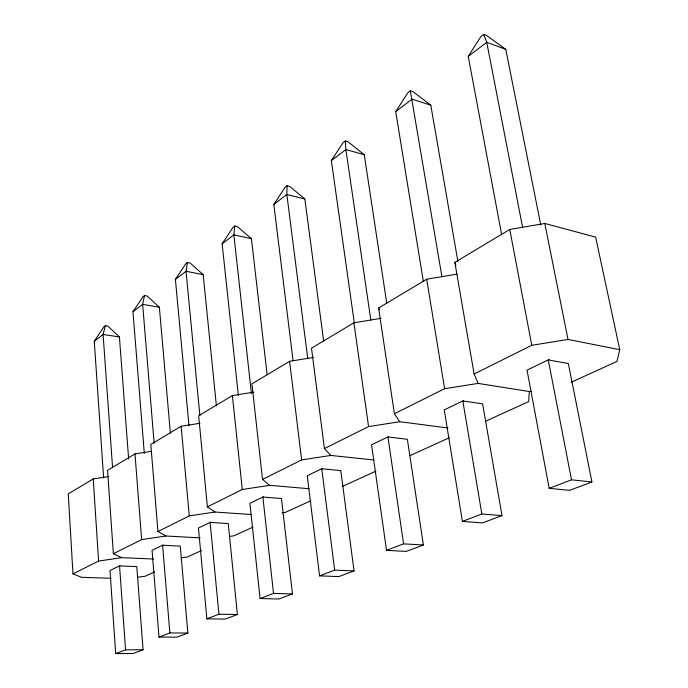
<?xml version="1.0" encoding="UTF-8"?>
<svg xmlns="http://www.w3.org/2000/svg" width="688" height="688" viewBox="0 0 688 688"><rect width="100%" height="100%" fill="white"/><g stroke="black" fill="none" stroke-linecap="round" stroke-linejoin="round"><path stroke-width="1.03" d="M323.687 341.411L304.836 198.952L289.786 186.474L287.042 185.786L286.853 194.515L307.768 358.844M531.368 391.3L529.27 391.549L528.728 401.586L485.289 421.357M267.15 374.771L251.43 238.702L237.412 226.653L234.737 226.051L233.86 234.875L251.43 393.665M216.393 405.825L203.175 274.615L190.069 262.971L187.454 262.446L186.035 271.296L199.873 415.578M170.383 433.13L159.367 307.226L147.069 295.96L144.514 295.505L142.64 304.345L154.146 443.235M529.27 391.549L478.143 383.397L474.109 374.014L454.837 262.352L509.765 229.457L544.784 223.462L595.645 237.136L619.742 349.676L616.964 361.415L571.289 382.21M128.647 459.016L119.411 336.965L107.827 326.06L105.341 325.665L103.097 334.454L112.548 467.298M501.681 234.849L468.244 56.382L480.869 36.567L483.69 34.4L486.597 35.492L505.792 49.364L540.777 225.045M423.369 281.547L395.712 111.611L407.846 92.785L410.34 90.868L413.196 91.796L430.8 105.187L457.933 261.603M354.294 322.732L331.341 160.639L343.011 142.7L345.23 140.988L348.033 141.788L364.262 154.714L386.759 303.227M293.054 360.521L273.824 204.439L285.056 187.317L287.042 185.786M238.366 395.531L222.129 243.81L232.94 227.436L234.737 226.051M188.942 425.356L175.406 279.388L185.829 263.702L187.454 262.446M144.308 453.444L132.973 311.707L143.035 296.648L144.514 295.505M103.647 478.057L94.265 341.179L103.991 326.705L105.341 325.665M94.265 341.179L103.097 334.454L119.411 336.965M132.973 311.707L142.64 304.345L159.367 307.226M175.406 279.388L186.035 271.296L203.175 274.615M222.129 243.81L233.86 234.875L251.43 238.702M273.824 204.439L286.853 194.515L304.836 198.952M331.341 160.639L345.883 149.563L364.262 154.714M395.712 111.611L412.06 99.167L430.8 105.187M468.244 56.382L486.743 42.295L505.792 49.364M108.592 476.543L93.207 478.934L68.258 493.872L72.971 573.844L81.476 577.309L111.164 578.273M151.532 451.311L134.994 453.908L107.552 470.343L113.365 553.711L121.681 557.658L153.553 559.026M199.984 423.275L181.142 426.268L150.81 444.431L157.948 531.506L165.971 536.004L200.053 537.878M253.889 392.126L232.381 395.583L198.677 415.767L207.389 506.884L215.017 512.027L251.309 514.538M313.728 357.382L289.596 361.312L251.92 383.878L262.532 479.416L269.619 485.332L309.196 488.738M381.023 318.32L353.899 322.81L311.509 348.197L324.426 448.576L330.782 455.439L373.739 459.98M447.922 427.97L399.754 421.718L394.387 413.729L378.632 307.992L426.689 279.216L457.056 274.108M72.971 573.844L98.608 561.073L121.681 557.658M113.365 553.711L141.633 539.633L165.971 536.004M157.948 531.506L189.269 515.905L215.017 512.027M207.389 506.884L242.279 489.503L269.619 485.332M262.532 479.416L301.645 459.928L330.782 455.439M324.426 448.576L368.579 426.586L399.754 421.718M394.387 413.729L444.62 388.703L478.143 383.397M474.109 374.014L531.772 345.29L568.021 339.459L619.742 349.676M119.91 565.751L109.994 570.515L115.687 653.6L133.111 653.505L143.078 649.782L136.783 566.585L119.566 565.914L125.543 649.842L115.687 653.6M162.979 545.059L152.057 550.305L158.997 637.088L176.885 637.14L187.876 633.037L180.265 546.126L162.6 545.231L169.867 632.943L158.997 637.088M210.537 522.201L198.454 528.006L206.873 618.83L225.243 619.071L237.403 614.522L228.244 523.551L210.124 522.398L218.93 614.238L206.873 618.83M263.332 496.831L249.899 503.289L260.09 598.543L278.915 598.999L292.477 593.933L281.452 498.525L262.876 497.054L273.532 593.417L260.09 598.543M322.276 468.502L307.244 475.735L319.576 575.865L338.857 576.596L354.053 570.911L340.784 470.609L321.76 468.752L334.669 570.111L319.576 575.865M388.514 436.674L371.572 444.818L386.518 550.348L406.23 551.406L423.378 544.999L407.365 439.288L387.937 436.957L403.572 543.847L386.518 550.348M463.488 400.648L444.259 409.893L462.405 521.409L482.494 522.897L501.999 515.604L482.623 403.882L462.826 400.966L481.841 514.005L501.999 515.604M549.033 359.54L527.025 370.118L549.17 488.334L569.544 490.355L591.929 481.987L568.348 363.556L548.276 359.901L571.513 479.811L591.929 481.987M154.576 571.917L144.979 576.286L137.6 577.18M201.567 550.52L187.291 557.022L180.996 557.787M252.96 527.128L233.808 535.849L229.611 536.356M310.572 500.898L285.185 512.457L282.02 512.844M342.237 486.485L375.82 471.194M409.799 455.723L449.273 437.757M462.405 521.409L481.841 514.005M549.17 488.334L571.513 479.811M125.543 649.842L143.078 649.782M169.867 632.943L187.876 633.037M218.93 614.238L237.403 614.522M273.532 593.417L292.477 593.933M334.669 570.111L354.053 570.911M403.572 543.847L423.378 544.999M378.632 307.992L379.638 309.772M483.69 34.4L486.743 42.295L522.622 227.461M454.837 262.352L455.92 265.207M410.34 90.868L441.894 276.559M544.784 223.462L568.021 339.459M509.765 229.457L531.772 345.29M426.689 279.216L444.62 388.703M370.832 320.032L345.883 149.563L345.23 140.988M353.899 322.81L368.579 426.586M289.596 361.312L301.645 459.928M232.381 395.583L242.279 489.503M181.142 426.268L189.269 515.905M134.994 453.908L141.633 539.633M93.207 478.934L98.608 561.073"/></g></svg>
